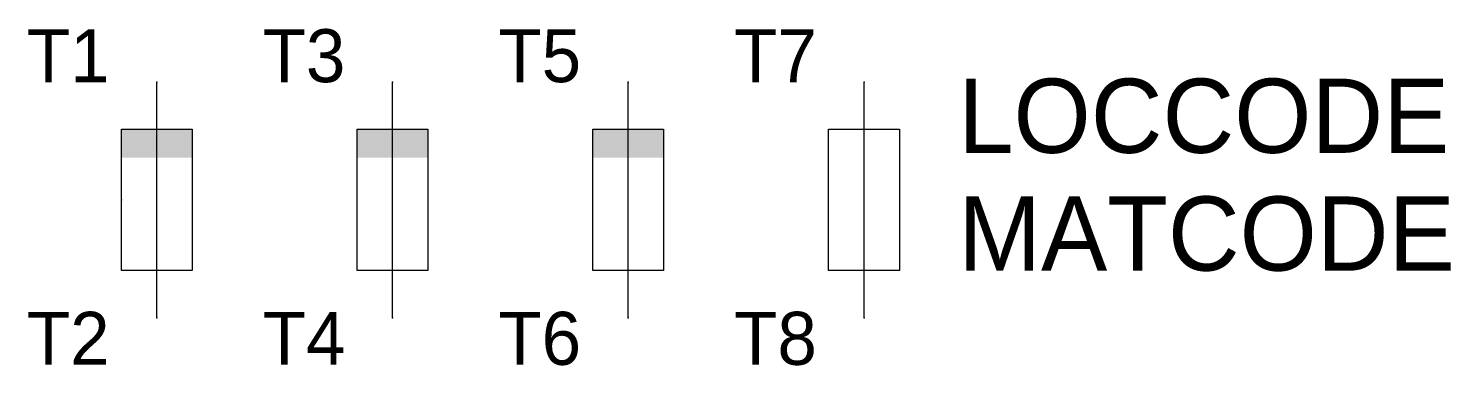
# Model space of a CAD drawing. Extents: x -5.4 to 54.9, y -7 to 7.3.
import ezdxf
from ezdxf.enums import TextEntityAlignment as Align

# ---------------------------------------------------------------- set-up
doc = ezdxf.new("R2010")
doc.units = 0
doc.linetypes.add('DASHED', pattern=[0])
doc.layers.get('0').update_dxf_attribs({"linetype": 'CONTINUOUS'})
for name, color, linetype in [('A', 7, 'CONTINUOUS'), ('C', 6, 'CONTINUOUS'), ('T2', 1, 'CONTINUOUS')]:
    doc.layers.add(name, color=color, linetype=linetype)

msp = doc.modelspace()

# ---------------------------------------------------------------- linework, layer by layer
at = {"color": 0}
for p, q in [((0, -5), (0, 5)), ((10, -5), (10, 5)), ((20, -5), (20, 5)), ((30, -5), (30, 5))]:
    msp.add_line(p, q, dxfattribs=at)
for points in [[(-1.5, 3), (1.5, 3), (1.5, -3), (-1.5, -3)], [(8.5, 3), (11.5, 3), (11.5, -3), (8.5, -3)], [(18.5, 3), (21.5, 3), (21.5, -3), (18.5, -3)], [(28.5, 3), (31.5, 3), (31.5, -3), (28.5, -3)]]:
    msp.add_lwpolyline(points, close=True, dxfattribs=at)
for points in [[(-1.5, 1.8), (1.5, 1.8), (-1.5, 3), (1.5, 3)], [(8.5, 1.8), (11.5, 1.8), (8.5, 3), (11.5, 3)], [(18.5, 1.8), (21.5, 1.8), (18.5, 3), (21.5, 3)]]:
    msp.add_solid(points, dxfattribs=at)
at = {"layer": 'A', "color": 0, "linetype": 'DASHED'}
msp.add_point((-1.5, 0), dxfattribs=at)
at = {"layer": 'C', "color": 0, "linetype": 'DASHED'}
for p in [(0, 5), (0, -5)]:
    msp.add_point(p, dxfattribs=at)
at = {"layer": 'C', "color": 0}
for p in [(10, 5), (20, 5), (30, 5), (10, -5), (20, -5), (30, -5)]:
    msp.add_point(p, dxfattribs=at)

# ---------------------------------------------------------------- texts
at = {"color": 0, "linetype": 'CONTINUOUS'}
for tag, p in [('LOCCODE', (34, 2)), ('MATCODE', (34, -3))]:
    msp.add_attdef(tag, p, '', height=3.15, dxfattribs=at)
at = {"layer": 'T2', "color": 0, "linetype": 'CONTINUOUS'}
for tag, p in [('T1', (-2, 5)), ('T3', (8, 5)), ('T5', (18, 5)), ('T7', (28, 5)), ('T2', (-2, -7)), ('T4', (8, -7)), ('T6', (18, -7)), ('T8', (28, -7))]:
    msp.add_attdef(tag, text='', height=2.25, dxfattribs=at).set_placement(p, align=Align.RIGHT)

doc.saveas('drawing.dxf')
